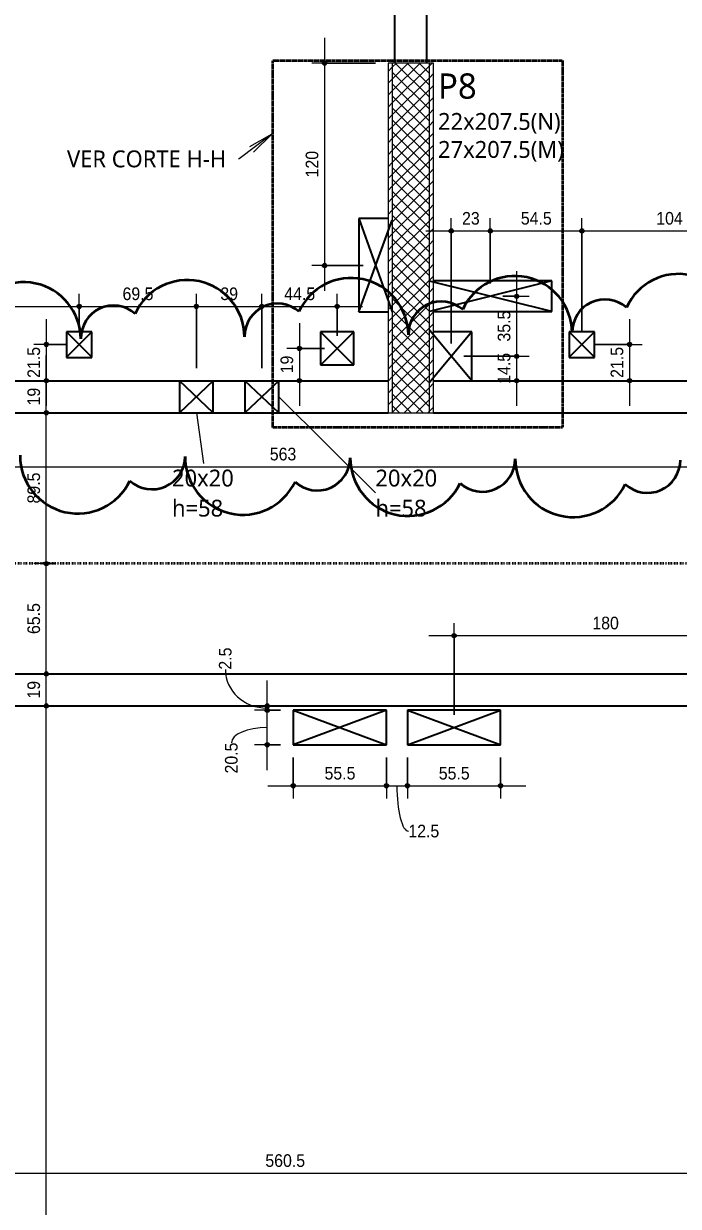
# Model space of a CAD drawing. Extents: x -1981 to 38708, y -3196 to 88064.
# Drawn here: x -1094 to -705, y -498 to 204 of the extents above; entities that cross this region are included whole.
import ezdxf

# ---------------------------------------------------------------- set-up
doc = ezdxf.new("R2010")
doc.units = 0
for name, pattern in [('Dash dot', [1.5875, 0.635, -0.47625, 0, -0.47625]), ('Hidden', [0.714375, 0.47625, -0.238125]), ('Traço', [0.635, 0.3175, -0.3175])]:
    doc.linetypes.add(name, pattern=pattern)
for name, color, linetype, lineweight in [('A-ANNO-DIMS', 7, 'Continuous', 9), ('A-ANNO-DIMS-50', 7, 'Continuous', 9), ('A-DETL', 7, 'Hidden', 18), ('A-DETL-GENF', 7, 'Continuous', 18), ('A-DETL-THIN', 7, 'Continuous', 25), ('A-FLOR', 7, 'Continuous', 25), ('A-GENM', 7, 'Continuous', 25), ('A-GENM-HDLN', 7, 'Traço', 18), ('A-GENM-IDEN', 7, 'Continuous', 9), ('G-ANNO-TEXT', 7, 'Continuous', 9), ('S-BEAM', 7, 'Continuous', 25), ('S-BEAM-HDLN', 7, 'Traço', 25), ('S-COLS-IDEN', 7, 'Continuous', 9), ('S-GRID', 7, 'Continuous', 9)]:
    doc.layers.add(name, color=color, linetype=linetype, lineweight=lineweight)
doc.layers.add('G-ANNO-REVC', color=1, linetype='Continuous', lineweight=35, true_color=0xff0000)
doc.styles.add('Arial_1', font='arial.ttf', dxfattribs={"width": 0.9, "height": 7.5})
doc.styles.add('Gadugi_1', font='gadugi.ttf', dxfattribs={"height": 15})
doc.styles.add('Gadugi_2', font='gadugi.ttf', dxfattribs={"height": 10})
doc.dimstyles.new('PED_1_5mm_ESQ', dxfattribs={"dimscale": 30.48, "dimtxt": 7.651945, "dimasz": 0.328084, "dimexe": 0.246063, "dimexo": 0.246063, "dimgap": 0.049213, "dimtad": 1, "dimdec": 1, "dimrnd": 0.5, "dimdsep": 46, "dimtxsty": 'Arial_1', "dimblk1": 'DOTSMALL', "dimblk2": 'DOTSMALL', "dimsah": 1, "dimcen": 0.09, "dimdle": 0.492126, "dimazin": 0, "dimtfac": 1, "dimtdec": 4, "dimtix": 1, "dimtmove": 0, "dimatfit": 3, "dimfxl": 1, "dimtvp": 1, "dimtolj": 1, "dimtzin": 0, "dimarcsym": 2})
doc.dimstyles.new('PED_1_5mm_ESQ_1', dxfattribs={"dimscale": 30.48, "dimtxt": 7.651945, "dimasz": 0.328084, "dimexe": 0.246063, "dimexo": 0.246063, "dimgap": 0.049213, "dimtad": 1, "dimdec": 1, "dimrnd": 0.5, "dimdsep": 46, "dimtxsty": 'Arial_1', "dimblk1": 'DOTSMALL', "dimblk2": 'DOTSMALL', "dimsah": 1, "dimcen": 0.09, "dimdle": 0.492126, "dimazin": 0, "dimtfac": 1, "dimtdec": 4, "dimtix": 1, "dimtmove": 1, "dimatfit": 3, "dimfxl": 1, "dimtvp": 1, "dimtolj": 1, "dimtzin": 0, "dimarcsym": 2})
doc.dimstyles.new('PED_1_5mm_ESQ_3', dxfattribs={"dimscale": 30.48, "dimtxt": 7.651945, "dimasz": 0.328084, "dimexe": 0.246063, "dimexo": 0.246063, "dimgap": 0.049213, "dimtad": 1, "dimdec": 1, "dimrnd": 0.5, "dimdsep": 46, "dimtxsty": 'Arial_1', "dimblk1": 'DOTSMALL', "dimblk2": 'DOTSMALL', "dimsah": 1, "dimcen": 0.09, "dimdle": 0.492126, "dimazin": 0, "dimtfac": 1, "dimtdec": 4, "dimtix": 1, "dimtmove": 0, "dimatfit": 3, "dimfxl": 1, "dimtvp": 1, "dimtolj": 1, "dimtzin": 0, "dimarcsym": 2})

# ---------------------------------------------------------------- blocks, each defined once
blk = doc.blocks.new('PED_FURO_RETANGULAR_R04_2020 - 20x20x58-3601019-PL D 001 - FORMA DO 1º PAVIMENTO')
at = {"layer": 'A-GENM-HDLN'}
for p, q in [((-10, 9.5), (10, -9.5)), ((-10, -9.5), (10, 9.5)), ((-10, -9.5), (-10, 9.5)), ((10, 9.5), (10, -9.5))]:
    blk.add_line(p, q, dxfattribs=at)
blk = doc.blocks.new('DIMBLOCK54-PL D 001 - FORMA DO 1º PAVIMENTO')
at = {"layer": 'A-ANNO-DIMS-50', "transparency": 16777216}
h = blk.add_hatch(color=256, dxfattribs=at)
edge = h.paths.add_edge_path(flags=0)
edge.add_arc((-1302.61, 36.23), 1.25, 0, 360)
h = blk.add_hatch(color=256, dxfattribs=at)
edge = h.paths.add_edge_path(flags=0)
edge.add_arc((-1061.32, 36.23), 1.25, 0, 360)
for p, q in [((-1302.61, -0.38), (-1302.61, 43.73)), ((-1061.32, 21.13), (-1061.32, 43.73)), ((-1302.61, 36.23), (-1061.32, 36.23)), ((-1302.61, 36.23), (-1302.61, -0.38)), ((-1061.32, 36.23), (-1061.32, 21.13))]:
    blk.add_line(p, q, dxfattribs=at)
for centre in [(-1302.61, 36.23), (-1061.32, 36.23)]:
    blk.add_circle(centre, 1.25, dxfattribs=at)
at = {"layer": 'A-ANNO-DIMS-50', "color": 0, "transparency": 16777216, "insert": (-1193.62, 47.47), "char_height": 7.5, "width": 27.9708, "attachment_point": 1, "line_spacing_factor": 0.941778, "style": 'Arial_1'}
blk.add_mtext('241.5', dxfattribs=at)
blk = doc.blocks.new('_DotSmall')
at = {"color": 0, "linetype": 'ByBlock', "const_width": 0.5}
blk.add_lwpolyline([(-0.0625, 0, 1), (0.0625, 0, 1)], format="xyb", close=True, dxfattribs=at)
blk = doc.blocks.new('DIMBLOCK55-PL D 001 - FORMA DO 1º PAVIMENTO')
at = {"layer": 'A-ANNO-DIMS-50', "transparency": 16777216}
h = blk.add_hatch(color=256, dxfattribs=at)
edge = h.paths.add_edge_path(flags=0)
edge.add_arc((-1061.32, 36.23), 1.25, 0, 360)
h = blk.add_hatch(color=256, dxfattribs=at)
edge = h.paths.add_edge_path(flags=0)
edge.add_arc((-991.76, 36.23), 1.25, 0, 360)
for p, q in [((-1061.32, 21.13), (-1061.32, 43.73)), ((-991.76, -0.38), (-991.76, 43.73)), ((-1061.32, 36.23), (-991.76, 36.23)), ((-1061.32, 36.23), (-1061.32, 21.13)), ((-991.76, 36.23), (-991.76, -0.38))]:
    blk.add_line(p, q, dxfattribs=at)
for centre in [(-1061.32, 36.23), (-991.76, 36.23)]:
    blk.add_circle(centre, 1.25, dxfattribs=at)
at = {"layer": 'A-ANNO-DIMS-50', "color": 0, "transparency": 16777216, "insert": (-1035.61, 47.47), "char_height": 7.5, "width": 21.7551, "attachment_point": 1, "line_spacing_factor": 0.941778, "style": 'Arial_1'}
blk.add_mtext('69.5', dxfattribs=at)
blk = doc.blocks.new('DIMBLOCK56-PL D 001 - FORMA DO 1º PAVIMENTO')
at = {"layer": 'A-ANNO-DIMS-50', "transparency": 16777216}
h = blk.add_hatch(color=256, dxfattribs=at)
edge = h.paths.add_edge_path(flags=0)
edge.add_arc((-991.76, 36.23), 1.25, 0, 360)
h = blk.add_hatch(color=256, dxfattribs=at)
edge = h.paths.add_edge_path(flags=0)
edge.add_arc((-952.86, 36.23), 1.25, 0, 360)
for p, q in [((-991.76, -0.38), (-991.76, 43.73)), ((-952.86, -0.38), (-952.86, 43.73)), ((-991.76, 36.23), (-952.86, 36.23)), ((-991.76, 36.23), (-991.76, -0.38)), ((-952.86, 36.23), (-952.86, -0.38))]:
    blk.add_line(p, q, dxfattribs=at)
for centre in [(-991.76, 36.23), (-952.86, 36.23)]:
    blk.add_circle(centre, 1.25, dxfattribs=at)
at = {"layer": 'A-ANNO-DIMS-50', "color": 0, "transparency": 16777216, "insert": (-977.49, 47.47), "char_height": 7.5, "width": 12.4315, "attachment_point": 1, "line_spacing_factor": 0.941778, "style": 'Arial_1'}
blk.add_mtext('39', dxfattribs=at)
blk = doc.blocks.new('DIMBLOCK57-PL D 001 - FORMA DO 1º PAVIMENTO')
at = {"layer": 'A-ANNO-DIMS-50', "transparency": 16777216}
h = blk.add_hatch(color=256, dxfattribs=at)
edge = h.paths.add_edge_path(flags=0)
edge.add_arc((-952.86, 36.23), 1.25, 0, 360)
h = blk.add_hatch(color=256, dxfattribs=at)
edge = h.paths.add_edge_path(flags=0)
edge.add_arc((-908.12, 36.23), 1.25, 0, 360)
for p, q in [((-952.86, -0.38), (-952.86, 43.73)), ((-908.12, 18.78), (-908.12, 43.73)), ((-952.86, 36.23), (-893.12, 36.23)), ((-952.86, 36.23), (-952.86, -0.38)), ((-908.12, 36.23), (-908.12, 18.78))]:
    blk.add_line(p, q, dxfattribs=at)
for centre in [(-952.86, 36.23), (-908.12, 36.23)]:
    blk.add_circle(centre, 1.25, dxfattribs=at)
at = {"layer": 'A-ANNO-DIMS-50', "color": 0, "transparency": 16777216, "insert": (-939.55, 47.47), "char_height": 7.5, "width": 21.7551, "attachment_point": 1, "line_spacing_factor": 0.941778, "style": 'Arial_1'}
blk.add_mtext('44.5', dxfattribs=at)
blk = doc.blocks.new('DIMBLOCK58-PL D 001 - FORMA DO 1º PAVIMENTO')
at = {"layer": 'A-ANNO-DIMS-50', "transparency": 16777216}
h = blk.add_hatch(color=256, dxfattribs=at)
edge = h.paths.add_edge_path(flags=0)
edge.add_arc((-1080.87, 13.63), 1.25, 0, 360)
h = blk.add_hatch(color=256, dxfattribs=at)
edge = h.paths.add_edge_path(flags=0)
edge.add_arc((-1080.87, -7.88), 1.25, 0, 360)
for p, q in [((-1080.87, 28.63), (-1080.87, -22.88)), ((-1068.82, 13.63), (-1088.37, 13.63)), ((-1080.87, 13.63), (-1068.82, 13.63)), ((-1086.6, -7.88), (-1073.37, -7.88)), ((-1080.87, -7.88), (-1086.6, -7.88))]:
    blk.add_line(p, q, dxfattribs=at)
for centre in [(-1080.87, 13.63), (-1080.87, -7.88)]:
    blk.add_circle(centre, 1.25, dxfattribs=at)
at = {"layer": 'A-ANNO-DIMS-50', "color": 0, "transparency": 16777216, "insert": (-1092.11, -6.19), "char_height": 7.5, "width": 21.7551, "attachment_point": 1, "rotation": 90, "line_spacing_factor": 0.941778, "style": 'Arial_1'}
blk.add_mtext('21.5', dxfattribs=at)
blk = doc.blocks.new('DIMBLOCK59-PL D 001 - FORMA DO 1º PAVIMENTO')
at = {"layer": 'A-ANNO-DIMS-50', "transparency": 16777216}
h = blk.add_hatch(color=256, dxfattribs=at)
edge = h.paths.add_edge_path(flags=0)
edge.add_arc((-930.53, 11.28), 1.25, 0, 360)
h = blk.add_hatch(color=256, dxfattribs=at)
edge = h.paths.add_edge_path(flags=0)
edge.add_arc((-930.53, -7.88), 1.25, 0, 360)
for p, q in [((-930.53, 26.28), (-930.53, -22.88)), ((-915.62, 11.28), (-938.03, 11.28)), ((-930.53, 11.28), (-915.62, 11.28)), ((-936.27, -7.88), (-923.03, -7.88)), ((-930.53, -7.88), (-936.27, -7.88))]:
    blk.add_line(p, q, dxfattribs=at)
for centre in [(-930.53, 11.28), (-930.53, -7.88)]:
    blk.add_circle(centre, 1.25, dxfattribs=at)
at = {"layer": 'A-ANNO-DIMS-50', "color": 0, "transparency": 16777216, "insert": (-941.77, -3.48), "char_height": 7.5, "width": 12.4315, "attachment_point": 1, "rotation": 90, "line_spacing_factor": 0.941778, "style": 'Arial_1'}
blk.add_mtext('19', dxfattribs=at)
blk = doc.blocks.new('DIMBLOCK60-PL D 001 - FORMA DO 1º PAVIMENTO')
at = {"layer": 'A-ANNO-DIMS-50', "transparency": 16777216}
h = blk.add_hatch(color=256, dxfattribs=at)
edge = h.paths.add_edge_path(flags=0)
edge.add_arc((-915.6, 180.63), 1.25, 0, 360)
h = blk.add_hatch(color=256, dxfattribs=at)
edge = h.paths.add_edge_path(flags=0)
edge.add_arc((-915.6, 60.48), 1.25, 0, 360)
for p, q in [((-915.6, 195.63), (-915.6, 45.48)), ((-885.36, 180.63), (-923.1, 180.63)), ((-915.6, 180.63), (-885.36, 180.63)), ((-892.67, 60.48), (-923.1, 60.48)), ((-915.6, 60.48), (-892.67, 60.48))]:
    blk.add_line(p, q, dxfattribs=at)
for centre in [(-915.6, 180.63), (-915.6, 60.48)]:
    blk.add_circle(centre, 1.25, dxfattribs=at)
at = {"layer": 'A-ANNO-DIMS-50', "color": 0, "transparency": 16777216, "insert": (-926.83, 112.79), "char_height": 7.5, "width": 18.6472, "attachment_point": 1, "rotation": 90, "line_spacing_factor": 0.941778, "style": 'Arial_1'}
blk.add_mtext('120', dxfattribs=at)
blk = doc.blocks.new('DIMBLOCK79-PL D 001 - FORMA DO 1º PAVIMENTO')
at = {"layer": 'A-ANNO-DIMS-50', "transparency": 16777216}
h = blk.add_hatch(color=256, dxfattribs=at)
edge = h.paths.add_edge_path(flags=0)
edge.add_arc((-840.37, 81.03), 1.25, 0, 360)
h = blk.add_hatch(color=256, dxfattribs=at)
edge = h.paths.add_edge_path(flags=0)
edge.add_arc((-817.16, 81.03), 1.25, 0, 360)
for p, q in [((-840.37, 14.12), (-840.37, 88.53)), ((-817.16, 49.74), (-817.16, 88.53)), ((-855.37, 81.03), (-817.16, 81.03)), ((-840.37, 81.03), (-840.37, 14.12)), ((-817.16, 81.03), (-817.16, 49.74))]:
    blk.add_line(p, q, dxfattribs=at)
for centre in [(-840.37, 81.03), (-817.16, 81.03)]:
    blk.add_circle(centre, 1.25, dxfattribs=at)
at = {"layer": 'A-ANNO-DIMS-50', "color": 0, "transparency": 16777216, "insert": (-833.94, 92.27), "char_height": 7.5, "width": 12.4315, "attachment_point": 1, "line_spacing_factor": 0.941778, "style": 'Arial_1'}
blk.add_mtext('23', dxfattribs=at)
blk = doc.blocks.new('DIMBLOCK80-PL D 001 - FORMA DO 1º PAVIMENTO')
at = {"layer": 'A-ANNO-DIMS-50', "transparency": 16777216}
h = blk.add_hatch(color=256, dxfattribs=at)
edge = h.paths.add_edge_path(flags=0)
edge.add_arc((-817.16, 81.03), 1.25, 0, 360)
h = blk.add_hatch(color=256, dxfattribs=at)
edge = h.paths.add_edge_path(flags=0)
edge.add_arc((-762.76, 81.03), 1.25, 0, 360)
for p, q in [((-817.16, 49.74), (-817.16, 88.53)), ((-762.76, 21.13), (-762.76, 88.53)), ((-817.16, 81.03), (-762.76, 81.03)), ((-817.16, 81.03), (-817.16, 49.74)), ((-762.76, 81.03), (-762.76, 21.13))]:
    blk.add_line(p, q, dxfattribs=at)
for centre in [(-817.16, 81.03), (-762.76, 81.03)]:
    blk.add_circle(centre, 1.25, dxfattribs=at)
at = {"layer": 'A-ANNO-DIMS-50', "color": 0, "transparency": 16777216, "insert": (-799.02, 92.27), "char_height": 7.5, "width": 21.7551, "attachment_point": 1, "line_spacing_factor": 0.941778, "style": 'Arial_1'}
blk.add_mtext('54.5', dxfattribs=at)
blk = doc.blocks.new('DIMBLOCK81-PL D 001 - FORMA DO 1º PAVIMENTO')
at = {"layer": 'A-ANNO-DIMS-50', "transparency": 16777216}
h = blk.add_hatch(color=256, dxfattribs=at)
edge = h.paths.add_edge_path(flags=0)
edge.add_arc((-762.76, 81.03), 1.25, 0, 360)
h = blk.add_hatch(color=256, dxfattribs=at)
edge = h.paths.add_edge_path(flags=0)
edge.add_arc((-658.86, 81.03), 1.25, 0, 360)
for p, q in [((-762.76, 21.13), (-762.76, 88.53)), ((-658.86, 75.3), (-658.86, 88.53)), ((-762.76, 81.03), (-658.86, 81.03)), ((-762.76, 81.03), (-762.76, 21.13)), ((-658.86, 81.03), (-658.86, 75.3))]:
    blk.add_line(p, q, dxfattribs=at)
for centre in [(-762.76, 81.03), (-658.86, 81.03)]:
    blk.add_circle(centre, 1.25, dxfattribs=at)
at = {"layer": 'A-ANNO-DIMS-50', "color": 0, "transparency": 16777216, "insert": (-718.58, 92.27), "char_height": 7.5, "width": 18.6472, "attachment_point": 1, "line_spacing_factor": 0.941778, "style": 'Arial_1'}
blk.add_mtext('104', dxfattribs=at)
blk = doc.blocks.new('DIMBLOCK84-PL D 001 - FORMA DO 1º PAVIMENTO')
at = {"layer": 'A-ANNO-DIMS-50', "transparency": 16777216}
h = blk.add_hatch(color=256, dxfattribs=at)
edge = h.paths.add_edge_path(flags=0)
edge.add_arc((-801.52, 42.24), 1.25, 0, 360)
h = blk.add_hatch(color=256, dxfattribs=at)
edge = h.paths.add_edge_path(flags=0)
edge.add_arc((-801.52, 6.62), 1.25, 0, 360)
for p, q in [((-801.52, 57.24), (-801.52, 6.62)), ((-809.66, 42.24), (-794.02, 42.24)), ((-801.52, 42.24), (-809.66, 42.24)), ((-832.87, 6.62), (-794.02, 6.62)), ((-801.52, 6.62), (-832.87, 6.62))]:
    blk.add_line(p, q, dxfattribs=at)
for centre in [(-801.52, 42.24), (-801.52, 6.62)]:
    blk.add_circle(centre, 1.25, dxfattribs=at)
at = {"layer": 'A-ANNO-DIMS-50', "color": 0, "transparency": 16777216, "insert": (-812.75, 15.37), "char_height": 7.5, "width": 21.7551, "attachment_point": 1, "rotation": 90, "line_spacing_factor": 0.941778, "style": 'Arial_1'}
blk.add_mtext('35.5', dxfattribs=at)
blk = doc.blocks.new('DIMBLOCK85-PL D 001 - FORMA DO 1º PAVIMENTO')
at = {"layer": 'A-ANNO-DIMS-50', "transparency": 16777216}
h = blk.add_hatch(color=256, dxfattribs=at)
edge = h.paths.add_edge_path(flags=0)
edge.add_arc((-801.52, 6.62), 1.25, 0, 360)
h = blk.add_hatch(color=256, dxfattribs=at)
edge = h.paths.add_edge_path(flags=0)
edge.add_arc((-801.52, -7.88), 1.25, 0, 360)
for p, q in [((-832.87, 6.62), (-794.02, 6.62)), ((-801.52, 6.62), (-832.87, 6.62)), ((-801.52, 6.62), (-801.52, -22.88)), ((-807.25, -7.88), (-794.02, -7.88)), ((-801.52, -7.88), (-807.25, -7.88))]:
    blk.add_line(p, q, dxfattribs=at)
for centre in [(-801.52, 6.62), (-801.52, -7.88)]:
    blk.add_circle(centre, 1.25, dxfattribs=at)
at = {"layer": 'A-ANNO-DIMS-50', "color": 0, "transparency": 16777216, "insert": (-812.75, -9.7), "char_height": 7.5, "width": 21.7551, "attachment_point": 1, "rotation": 90, "line_spacing_factor": 0.941778, "style": 'Arial_1'}
blk.add_mtext('14.5', dxfattribs=at)
blk = doc.blocks.new('DIMBLOCK86-PL D 001 - FORMA DO 1º PAVIMENTO')
at = {"layer": 'A-ANNO-DIMS-50', "transparency": 16777216}
h = blk.add_hatch(color=256, dxfattribs=at)
edge = h.paths.add_edge_path(flags=0)
edge.add_arc((-734.47, 13.63), 1.25, 0, 360)
h = blk.add_hatch(color=256, dxfattribs=at)
edge = h.paths.add_edge_path(flags=0)
edge.add_arc((-734.47, -7.88), 1.25, 0, 360)
for p, q in [((-734.47, 28.63), (-734.47, -22.88)), ((-755.26, 13.63), (-726.97, 13.63)), ((-734.47, 13.63), (-755.26, 13.63)), ((-740.2, -7.88), (-726.97, -7.88)), ((-734.47, -7.88), (-740.2, -7.88))]:
    blk.add_line(p, q, dxfattribs=at)
for centre in [(-734.47, 13.63), (-734.47, -7.88)]:
    blk.add_circle(centre, 1.25, dxfattribs=at)
at = {"layer": 'A-ANNO-DIMS-50', "color": 0, "transparency": 16777216, "insert": (-745.7, -6.19), "char_height": 7.5, "width": 21.7551, "attachment_point": 1, "rotation": 90, "line_spacing_factor": 0.941778, "style": 'Arial_1'}
blk.add_mtext('21.5', dxfattribs=at)
blk = doc.blocks.new('DIMBLOCK181-PL D 001 - FORMA DO 1º PAVIMENTO')
at = {"layer": 'A-ANNO-DIMS-50', "transparency": 16777216}
h = blk.add_hatch(color=256, dxfattribs=at)
edge = h.paths.add_edge_path(flags=0)
edge.add_arc((-934.24, -248.3), 1.25, 0, 360)
h = blk.add_hatch(color=256, dxfattribs=at)
edge = h.paths.add_edge_path(flags=0)
edge.add_arc((-878.86, -248.3), 1.25, 0, 360)
for p, q in [((-934.24, -231.43), (-934.24, -255.8)), ((-934.24, -248.3), (-934.24, -231.43)), ((-878.86, -231.43), (-878.86, -255.8)), ((-878.86, -248.3), (-878.86, -231.43)), ((-949.24, -248.3), (-878.86, -248.3))]:
    blk.add_line(p, q, dxfattribs=at)
for centre in [(-934.24, -248.3), (-878.86, -248.3)]:
    blk.add_circle(centre, 1.25, dxfattribs=at)
at = {"layer": 'A-ANNO-DIMS-50', "color": 0, "transparency": 16777216, "insert": (-915.62, -237.06), "char_height": 7.5, "width": 21.7551, "attachment_point": 1, "line_spacing_factor": 0.941778, "style": 'Arial_1'}
blk.add_mtext('55.5', dxfattribs=at)
blk = doc.blocks.new('DIMBLOCK182-PL D 001 - FORMA DO 1º PAVIMENTO')
at = {"layer": 'A-ANNO-DIMS-50', "transparency": 16777216}
h = blk.add_hatch(color=256, dxfattribs=at)
edge = h.paths.add_edge_path(flags=0)
edge.add_arc((-878.86, -248.3), 1.25, 0, 360)
h = blk.add_hatch(color=256, dxfattribs=at)
edge = h.paths.add_edge_path(flags=0)
edge.add_arc((-866.36, -248.3), 1.25, 0, 360)
for p, q in [((-878.86, -231.43), (-878.86, -255.8)), ((-878.86, -248.3), (-878.86, -231.43)), ((-866.36, -231.43), (-866.36, -255.8)), ((-866.36, -248.3), (-866.36, -231.43)), ((-878.86, -248.3), (-866.36, -248.3))]:
    blk.add_line(p, q, dxfattribs=at)
for centre in [(-878.86, -248.3), (-866.36, -248.3)]:
    blk.add_circle(centre, 1.25, dxfattribs=at)
blk.add_ellipse((-865.83, -248.3), major_axis=(0, 26.96), ratio=0.251555, start_param=1.570796, end_param=3.141593, dxfattribs=at)
at = {"layer": 'A-ANNO-DIMS-50', "color": 0, "transparency": 16777216, "insert": (-865.83, -271.41), "char_height": 7.5, "width": 21.7551, "attachment_point": 1, "line_spacing_factor": 0.941778, "style": 'Arial_1'}
blk.add_mtext('12.5', dxfattribs=at)
blk = doc.blocks.new('DIMBLOCK183-PL D 001 - FORMA DO 1º PAVIMENTO')
at = {"layer": 'A-ANNO-DIMS-50', "transparency": 16777216}
h = blk.add_hatch(color=256, dxfattribs=at)
edge = h.paths.add_edge_path(flags=0)
edge.add_arc((-866.36, -248.3), 1.25, 0, 360)
h = blk.add_hatch(color=256, dxfattribs=at)
edge = h.paths.add_edge_path(flags=0)
edge.add_arc((-811.05, -248.3), 1.25, 0, 360)
for p, q in [((-866.36, -231.43), (-866.36, -255.8)), ((-866.36, -248.3), (-866.36, -231.43)), ((-811.05, -231.43), (-811.05, -255.8)), ((-811.05, -248.3), (-811.05, -231.43)), ((-866.36, -248.3), (-796.05, -248.3))]:
    blk.add_line(p, q, dxfattribs=at)
for centre in [(-866.36, -248.3), (-811.05, -248.3)]:
    blk.add_circle(centre, 1.25, dxfattribs=at)
at = {"layer": 'A-ANNO-DIMS-50', "color": 0, "transparency": 16777216, "insert": (-847.77, -237.06), "char_height": 7.5, "width": 21.7551, "attachment_point": 1, "line_spacing_factor": 0.941778, "style": 'Arial_1'}
blk.add_mtext('55.5', dxfattribs=at)
blk = doc.blocks.new('DIMBLOCK184-PL D 001 - FORMA DO 1º PAVIMENTO')
at = {"layer": 'A-ANNO-DIMS-50', "transparency": 16777216}
h = blk.add_hatch(color=256, dxfattribs=at)
edge = h.paths.add_edge_path(flags=0)
edge.add_arc((-949.63, -203.45), 1.25, 0, 360)
h = blk.add_hatch(color=256, dxfattribs=at)
edge = h.paths.add_edge_path(flags=0)
edge.add_arc((-949.63, -223.93), 1.25, 0, 360)
for p, q in [((-941.74, -203.45), (-957.13, -203.45)), ((-949.63, -238.93), (-949.63, -203.45)), ((-949.63, -203.45), (-941.74, -203.45)), ((-941.74, -223.93), (-957.13, -223.93)), ((-949.63, -223.93), (-941.74, -223.93))]:
    blk.add_line(p, q, dxfattribs=at)
for centre in [(-949.63, -203.45), (-949.63, -223.93)]:
    blk.add_circle(centre, 1.25, dxfattribs=at)
blk.add_ellipse((-949.63, -222.88), major_axis=(-21.28, 0), ratio=0.431593, start_param=4.712389, end_param=6.283185, dxfattribs=at)
at = {"layer": 'A-ANNO-DIMS-50', "color": 0, "transparency": 16777216, "insert": (-974.76, -241), "char_height": 7.5, "width": 21.7551, "attachment_point": 1, "rotation": 90, "line_spacing_factor": 0.941778, "style": 'Arial_1'}
blk.add_mtext('20.5', dxfattribs=at)
blk = doc.blocks.new('DIMBLOCK185-PL D 001 - FORMA DO 1º PAVIMENTO')
at = {"layer": 'A-ANNO-DIMS-50', "transparency": 16777216}
h = blk.add_hatch(color=256, dxfattribs=at)
edge = h.paths.add_edge_path(flags=0)
edge.add_arc((-949.63, -200.88), 1.25, 0, 360)
h = blk.add_hatch(color=256, dxfattribs=at)
edge = h.paths.add_edge_path(flags=0)
edge.add_arc((-949.63, -203.45), 1.25, 0, 360)
for p, q in [((-949.63, -203.45), (-949.63, -185.88)), ((-943.9, -200.88), (-957.13, -200.88)), ((-941.74, -203.45), (-957.13, -203.45)), ((-949.63, -200.88), (-943.9, -200.88)), ((-949.63, -203.45), (-941.74, -203.45))]:
    blk.add_line(p, q, dxfattribs=at)
for centre in [(-949.63, -200.88), (-949.63, -203.45)]:
    blk.add_circle(centre, 1.25, dxfattribs=at)
blk.add_ellipse((-949.63, -179.36), major_axis=(24.91, 0), ratio=0.915592, start_param=3.141593, end_param=4.712389, dxfattribs=at)
at = {"layer": 'A-ANNO-DIMS-50', "color": 0, "transparency": 16777216, "insert": (-978.38, -179.36), "char_height": 7.5, "width": 15.5393, "attachment_point": 1, "rotation": 90, "line_spacing_factor": 0.941778, "style": 'Arial_1'}
blk.add_mtext('2.5', dxfattribs=at)
blk = doc.blocks.new('DIMBLOCK186-PL D 001 - FORMA DO 1º PAVIMENTO')
at = {"layer": 'A-ANNO-DIMS-50', "transparency": 16777216}
h = blk.add_hatch(color=256, dxfattribs=at)
edge = h.paths.add_edge_path(flags=0)
edge.add_arc((-838.68, -159.18), 1.25, 0, 360)
h = blk.add_hatch(color=256, dxfattribs=at)
edge = h.paths.add_edge_path(flags=0)
edge.add_arc((-658.86, -159.18), 1.25, 0, 360)
for p, q in [((-838.68, -206.19), (-838.68, -151.68)), ((-658.86, -164.91), (-658.86, -151.68)), ((-853.68, -159.18), (-658.86, -159.18)), ((-838.68, -159.18), (-838.68, -206.19)), ((-658.86, -159.18), (-658.86, -164.91))]:
    blk.add_line(p, q, dxfattribs=at)
for centre in [(-838.68, -159.18), (-658.86, -159.18)]:
    blk.add_circle(centre, 1.25, dxfattribs=at)
at = {"layer": 'A-ANNO-DIMS-50', "color": 0, "transparency": 16777216, "insert": (-756.54, -147.94), "char_height": 7.5, "width": 18.6472, "attachment_point": 1, "line_spacing_factor": 0.941778, "style": 'Arial_1'}
blk.add_mtext('180', dxfattribs=at)
blk = doc.blocks.new('DIMBLOCK191-PL D 001 - FORMA DO 1º PAVIMENTO')
at = {"layer": 'A-ANNO-DIMS-50', "transparency": 16777216}
h = blk.add_hatch(color=256, dxfattribs=at)
edge = h.paths.add_edge_path(flags=0)
edge.add_arc((-1080.87, -200.88), 1.25, 0, 360)
h = blk.add_hatch(color=256, dxfattribs=at)
edge = h.paths.add_edge_path(flags=0)
edge.add_arc((-1080.87, -896.95), 1.25, 0, 360)
for p, q in [((-1075.14, -200.88), (-1088.37, -200.88)), ((-1080.87, -896.95), (-1080.87, -200.88)), ((-1080.87, -200.88), (-1075.14, -200.88)), ((-1075.14, -896.95), (-1088.37, -896.95)), ((-1080.87, -896.95), (-1075.14, -896.95))]:
    blk.add_line(p, q, dxfattribs=at)
for centre in [(-1080.87, -200.88), (-1080.87, -896.95)]:
    blk.add_circle(centre, 1.25, dxfattribs=at)
at = {"layer": 'A-ANNO-DIMS-50', "color": 0, "transparency": 16777216, "insert": (-1092.11, -556.68), "char_height": 7.5, "width": 18.6472, "attachment_point": 1, "rotation": 90, "line_spacing_factor": 0.941778, "style": 'Arial_1'}
blk.add_mtext('696', dxfattribs=at)
blk = doc.blocks.new('DIMBLOCK192-PL D 001 - FORMA DO 1º PAVIMENTO')
at = {"layer": 'A-ANNO-DIMS-50', "transparency": 16777216}
h = blk.add_hatch(color=256, dxfattribs=at)
edge = h.paths.add_edge_path(flags=0)
edge.add_arc((-1080.87, -181.88), 1.25, 0, 360)
h = blk.add_hatch(color=256, dxfattribs=at)
edge = h.paths.add_edge_path(flags=0)
edge.add_arc((-1080.87, -200.88), 1.25, 0, 360)
for p, q in [((-1075.14, -181.88), (-1088.37, -181.88)), ((-1080.87, -200.88), (-1080.87, -181.88)), ((-1080.87, -181.88), (-1075.14, -181.88)), ((-1075.14, -200.88), (-1088.37, -200.88)), ((-1080.87, -200.88), (-1075.14, -200.88))]:
    blk.add_line(p, q, dxfattribs=at)
for centre in [(-1080.87, -181.88), (-1080.87, -200.88)]:
    blk.add_circle(centre, 1.25, dxfattribs=at)
at = {"layer": 'A-ANNO-DIMS-50', "color": 0, "transparency": 16777216, "insert": (-1092.11, -196.56), "char_height": 7.5, "width": 12.4315, "attachment_point": 1, "rotation": 90, "line_spacing_factor": 0.941778, "style": 'Arial_1'}
blk.add_mtext('19', dxfattribs=at)
blk = doc.blocks.new('DIMBLOCK193-PL D 001 - FORMA DO 1º PAVIMENTO')
at = {"layer": 'A-ANNO-DIMS-50', "transparency": 16777216}
h = blk.add_hatch(color=256, dxfattribs=at)
edge = h.paths.add_edge_path(flags=0)
edge.add_arc((-1080.87, -116.45), 1.25, 0, 360)
h = blk.add_hatch(color=256, dxfattribs=at)
edge = h.paths.add_edge_path(flags=0)
edge.add_arc((-1080.87, -181.88), 1.25, 0, 360)
for p, q in [((-1075.14, -116.45), (-1088.37, -116.45)), ((-1080.87, -181.88), (-1080.87, -116.45)), ((-1080.87, -116.45), (-1075.14, -116.45)), ((-1075.14, -181.88), (-1088.37, -181.88)), ((-1080.87, -181.88), (-1075.14, -181.88))]:
    blk.add_line(p, q, dxfattribs=at)
for centre in [(-1080.87, -116.45), (-1080.87, -181.88)]:
    blk.add_circle(centre, 1.25, dxfattribs=at)
at = {"layer": 'A-ANNO-DIMS-50', "color": 0, "transparency": 16777216, "insert": (-1092.11, -158.23), "char_height": 7.5, "width": 21.7551, "attachment_point": 1, "rotation": 90, "line_spacing_factor": 0.941778, "style": 'Arial_1'}
blk.add_mtext('65.5', dxfattribs=at)
blk = doc.blocks.new('DIMBLOCK194-PL D 001 - FORMA DO 1º PAVIMENTO')
at = {"layer": 'A-ANNO-DIMS-50', "transparency": 16777216}
h = blk.add_hatch(color=256, dxfattribs=at)
edge = h.paths.add_edge_path(flags=0)
edge.add_arc((-1080.87, -26.88), 1.25, 0, 360)
h = blk.add_hatch(color=256, dxfattribs=at)
edge = h.paths.add_edge_path(flags=0)
edge.add_arc((-1080.87, -116.45), 1.25, 0, 360)
for p, q in [((-1075.14, -26.88), (-1088.37, -26.88)), ((-1080.87, -116.45), (-1080.87, -26.88)), ((-1080.87, -26.88), (-1075.14, -26.88)), ((-1075.14, -116.45), (-1088.37, -116.45)), ((-1080.87, -116.45), (-1075.14, -116.45))]:
    blk.add_line(p, q, dxfattribs=at)
for centre in [(-1080.87, -26.88), (-1080.87, -116.45)]:
    blk.add_circle(centre, 1.25, dxfattribs=at)
at = {"layer": 'A-ANNO-DIMS-50', "color": 0, "transparency": 16777216, "insert": (-1092.11, -80.73), "char_height": 7.5, "width": 21.7551, "attachment_point": 1, "rotation": 90, "line_spacing_factor": 0.941778, "style": 'Arial_1'}
blk.add_mtext('89.5', dxfattribs=at)
blk = doc.blocks.new('DIMBLOCK195-PL D 001 - FORMA DO 1º PAVIMENTO')
at = {"layer": 'A-ANNO-DIMS-50', "transparency": 16777216}
h = blk.add_hatch(color=256, dxfattribs=at)
edge = h.paths.add_edge_path(flags=0)
edge.add_arc((-1080.87, -7.88), 1.25, 0, 360)
h = blk.add_hatch(color=256, dxfattribs=at)
edge = h.paths.add_edge_path(flags=0)
edge.add_arc((-1080.87, -26.88), 1.25, 0, 360)
for p, q in [((-1080.87, -26.88), (-1080.87, 7.12)), ((-1075.14, -7.88), (-1088.37, -7.88)), ((-1080.87, -7.88), (-1075.14, -7.88)), ((-1075.14, -26.88), (-1088.37, -26.88)), ((-1080.87, -26.88), (-1075.14, -26.88))]:
    blk.add_line(p, q, dxfattribs=at)
for centre in [(-1080.87, -7.88), (-1080.87, -26.88)]:
    blk.add_circle(centre, 1.25, dxfattribs=at)
at = {"layer": 'A-ANNO-DIMS-50', "color": 0, "transparency": 16777216, "insert": (-1092.11, -22.56), "char_height": 7.5, "width": 12.4315, "attachment_point": 1, "rotation": 90, "line_spacing_factor": 0.941778, "style": 'Arial_1'}
blk.add_mtext('19', dxfattribs=at)
blk = doc.blocks.new('DIMBLOCK202-PL D 001 - FORMA DO 1º PAVIMENTO')
at = {"layer": 'A-ANNO-DIMS-50', "transparency": 16777216}
h = blk.add_hatch(color=256, dxfattribs=at)
edge = h.paths.add_edge_path(flags=0)
edge.add_arc((-1219.36, -478.23), 1.25, 0, 360)
h = blk.add_hatch(color=256, dxfattribs=at)
edge = h.paths.add_edge_path(flags=0)
edge.add_arc((-658.86, -478.23), 1.25, 0, 360)
for p, q in [((-1219.36, -429.38), (-1219.36, -485.73)), ((-1219.36, -478.23), (-1219.36, -429.38)), ((-658.86, -483.96), (-658.86, -470.73)), ((-1219.36, -478.23), (-658.86, -478.23)), ((-658.86, -478.23), (-658.86, -483.96))]:
    blk.add_line(p, q, dxfattribs=at)
for centre in [(-1219.36, -478.23), (-658.86, -478.23)]:
    blk.add_circle(centre, 1.25, dxfattribs=at)
at = {"layer": 'A-ANNO-DIMS-50', "color": 0, "transparency": 16777216, "insert": (-950.77, -466.99), "char_height": 7.5, "width": 27.9708, "attachment_point": 1, "line_spacing_factor": 0.941778, "style": 'Arial_1'}
blk.add_mtext('560.5', dxfattribs=at)
blk = doc.blocks.new('DIMBLOCK287-PL D 001 - FORMA DO 1º PAVIMENTO')
at = {"layer": 'A-ANNO-DIMS-50', "transparency": 16777216}
h = blk.add_hatch(color=256, dxfattribs=at)
edge = h.paths.add_edge_path(flags=0)
edge.add_arc((-1221.86, -58.91), 1.25, 0, 360)
h = blk.add_hatch(color=256, dxfattribs=at)
edge = h.paths.add_edge_path(flags=0)
edge.add_arc((-658.86, -58.91), 1.25, 0, 360)
for p, q in [((-1221.86, -64.64), (-1221.86, -51.41)), ((-658.86, -64.64), (-658.86, -51.41)), ((-1221.86, -58.91), (-658.86, -58.91)), ((-1221.86, -58.91), (-1221.86, -64.64)), ((-658.86, -58.91), (-658.86, -64.64))]:
    blk.add_line(p, q, dxfattribs=at)
for centre in [(-1221.86, -58.91), (-658.86, -58.91)]:
    blk.add_circle(centre, 1.25, dxfattribs=at)
at = {"layer": 'A-ANNO-DIMS-50', "color": 0, "transparency": 16777216, "insert": (-948.13, -47.67), "char_height": 7.5, "width": 18.6472, "attachment_point": 1, "line_spacing_factor": 0.941778, "style": 'Arial_1'}
blk.add_mtext('563', dxfattribs=at)
blk = doc.blocks.new('Family - ___-3852453-PL D 001 - FORMA DO 1º PAVIMENTO')
at = {"layer": 'G-ANNO-REVC'}
for centre, radius, start, end in [((-1094.42, 16.57), 34.05, 0.71936, 155.5106), ((-997.14, 17.79), 34.05, 0.71936, 155.5106), ((-899.86, 19.01), 34.05, 0.71936, 155.5106), ((-802.57, 20.23), 34.05, 0.71936, 155.5106), ((-705.29, 21.45), 34.05, 0.71936, 155.5106), ((-1040.91, 17.24), 19.46, 48.90905, 180.71936), ((-943.63, 18.46), 19.46, 48.90905, 180.71936), ((-846.35, 19.68), 19.46, 48.90905, 180.71936), ((-749.07, 20.9), 19.46, 48.90905, 180.71936), ((-1062.14, -52.4), 34.32, 179.58806, 334.3793), ((-1018.02, -52.72), 19.61, 227.77775, 359.58806), ((-964.09, -53.11), 34.32, 179.58806, 334.3793), ((-919.96, -53.43), 19.61, 227.77775, 359.58806), ((-866.03, -53.81), 34.32, 179.58806, 334.3793), ((-821.91, -54.13), 19.61, 227.77775, 359.58806), ((-767.98, -54.52), 34.32, 179.58806, 334.3793), ((-723.85, -54.84), 19.61, 227.77775, 359.58806)]:
    blk.add_arc(centre, radius, start, end, dxfattribs=at)

msp = doc.modelspace()

# ---------------------------------------------------------------- hatches: boundary and pattern name
at = {"layer": 'A-DETL-GENF', "true_color": 0x808080}
h = msp.add_hatch(dxfattribs=at)
h.set_pattern_fill('FP_1', color=8, style=0, pattern_type=2)
h.set_pattern_definition([(45, (0, 0), (-3.535534, 3.535534), [])])
h.paths.add_polyline_path([(-850.86, -26.88), (-850.86, 180.65), (-877.86, 180.63), (-877.86, -26.88), (-852.36, -26.88)], flags=0)
h.paths.add_polyline_path([(-875.36, -26.87), (-875.36, 180.63), (-853.36, 180.63), (-853.36, -26.87)], flags=0)
at = {"layer": 'A-DETL-GENF', "true_color": 0x0000ff}
h = msp.add_hatch(dxfattribs=at)
h.set_pattern_fill('FP_2', color=5, style=0, pattern_type=2)
h.set_pattern_definition([(45, (0, 0), (-3.535534, 3.535534), []), (135, (0, 0), (-3.535534, -3.535534), [])])
h.paths.add_polyline_path([(-853.36, -26.87), (-853.36, 180.63), (-875.36, 180.63), (-875.36, -26.87)], flags=0)

# ---------------------------------------------------------------- linework, layer by layer
at = {"layer": 'A-DETL', "color": 1, "lineweight": 35, "true_color": 0xff0000}
for p, q in [((-946.35, 182.26), (-774.35, 182.26)), ((-946.35, -35.74), (-946.35, 182.26)), ((-774.35, 182.26), (-774.35, -35.74)), ((-774.35, -35.74), (-946.35, -35.74))]:
    msp.add_line(p, q, dxfattribs=at)
at = {"layer": 'A-DETL', "linetype": 'Continuous'}
for p, q in [((-850.86, 180.65), (-877.86, 180.65)), ((-877.86, 180.65), (-877.86, -26.88)), ((-853.36, 180.63), (-875.36, 180.63)), ((-875.36, 180.63), (-875.36, -26.87)), ((-853.36, -26.87), (-853.36, 180.63)), ((-850.86, -26.88), (-850.86, 180.65)), ((-877.86, -26.88), (-850.86, -26.88)), ((-875.36, -26.87), (-853.36, -26.87))]:
    msp.add_line(p, q, dxfattribs=at)
at = {"layer": 'A-DETL-THIN'}
for p, q in [((-895.15, 88.41), (-875.36, 33.03)), ((-895.15, 33.05), (-875.36, 87.42)), ((-780.56, 51.37), (-853.36, 33.22)), ((-780.56, 33.12), (-853.36, 51.27)), ((-1068.81, 21.12), (-1053.83, 6.15)), ((-1053.83, 21.12), (-1068.81, 6.15)), ((-917.96, 21.12), (-898.33, 1.49)), ((-898.27, 21.12), (-917.9, 1.49)), ((-828.2, -7.88), (-853.36, 22.11)), ((-828.2, 21.12), (-853.36, -8.87)), ((-770.25, 21.12), (-755.28, 6.15)), ((-755.28, 21.12), (-770.25, 6.15)), ((-981.76, -26.88), (-1001.76, -7.88)), ((-981.76, -7.88), (-1001.76, -26.88)), ((-942.86, -26.88), (-962.86, -7.88)), ((-942.86, -7.88), (-962.86, -26.88)), ((-934.24, -203.45), (-878.86, -223.93)), ((-878.86, -203.45), (-934.24, -223.93)), ((-866.36, -203.45), (-810.99, -223.93)), ((-866.36, -223.93), (-811.05, -203.47))]:
    msp.add_line(p, q, dxfattribs=at)
at = {"layer": 'A-FLOR'}
for p, q in [((-877.86, 88.41), (-895.15, 88.41)), ((-895.15, 88.41), (-895.15, 33.05)), ((-780.56, 51.37), (-850.86, 51.37)), ((-780.56, 33.12), (-780.56, 51.37)), ((-895.15, 33.05), (-877.86, 33.05)), ((-850.86, 33.12), (-780.56, 33.12)), ((-1053.83, 21.12), (-1068.81, 21.12)), ((-1068.81, 21.12), (-1068.81, 5.83)), ((-1053.83, 5.83), (-1053.83, 21.12)), ((-898.27, 21.12), (-917.96, 21.12)), ((-917.96, 21.12), (-917.96, 1.49)), ((-898.27, 1.49), (-898.27, 21.12)), ((-828.2, 21.12), (-850.86, 21.12)), ((-828.2, -7.88), (-828.2, 21.12)), ((-755.28, 21.12), (-770.25, 21.12)), ((-770.25, 21.12), (-770.25, 5.83)), ((-755.28, 5.83), (-755.28, 21.12)), ((-1068.81, 5.83), (-1053.83, 5.83)), ((-917.96, 1.49), (-898.27, 1.49)), ((-770.25, 5.83), (-755.28, 5.83)), ((-878.86, -203.45), (-934.24, -203.45)), ((-934.24, -203.45), (-934.24, -223.93)), ((-878.86, -223.93), (-878.86, -203.45)), ((-811.05, -203.45), (-866.36, -203.45)), ((-866.36, -203.45), (-866.36, -223.93)), ((-811.05, -223.93), (-811.05, -203.45)), ((-934.24, -223.93), (-878.86, -223.93)), ((-866.36, -223.93), (-811.05, -223.93))]:
    msp.add_line(p, q, dxfattribs=at)
at = {"layer": 'A-GENM-IDEN'}
for p, q in [((-942.86, -17.38), (-885.39, -74.44)), ((-991.76, -26.88), (-987.51, -57.09))]:
    msp.add_line(p, q, dxfattribs=at)
at = {"layer": 'G-ANNO-TEXT'}
for p, q in [((-946.92, 138.41), (-966.36, 123.78)), ((-946.92, 138.41), (-960.09, 130.97)), ((-946.92, 138.41), (-957.72, 127.82)), ((-966.36, 123.78), (-966.7, 123.78))]:
    msp.add_line(p, q, dxfattribs=at)
at = {"layer": 'S-BEAM'}
for p, q in [((-873.86, 180.65), (-873.86, 485.65)), ((-854.86, 180.65), (-854.86, 485.65)), ((-1235.86, -7.88), (-877.86, -7.88)), ((-850.86, -7.88), (-535.86, -7.88)), ((-1221.86, -26.88), (-877.86, -26.88)), ((-850.86, -26.88), (-516.86, -26.88)), ((-1219.36, -181.88), (-527.86, -181.88)), ((-1219.36, -200.88), (-527.86, -200.88))]:
    msp.add_line(p, q, dxfattribs=at)
at = {"layer": 'S-BEAM-HDLN', "linetype": 'Continuous'}
for p, q in [((-1001.76, -7.88), (-1001.76, -26.88)), ((-981.76, -26.88), (-981.76, -7.88)), ((-962.86, -7.88), (-962.86, -26.88)), ((-942.86, -26.88), (-942.86, -7.88))]:
    msp.add_line(p, q, dxfattribs=at)
at = {"layer": 'S-GRID', "color": 152, "linetype": 'Dash dot', "lineweight": 35, "true_color": 0x0070c0}
msp.add_line((1741.14, -116.45), (-1863.98, -116.45), dxfattribs=at)

# ---------------------------------------------------------------- block references
at = {"layer": 'A-GENM', "linetype": 'Traço', "lineweight": 18, "rotation": 180}
for p in [(-991.76, -17.38), (-952.86, -17.38)]:
    msp.add_blockref('PED_FURO_RETANGULAR_R04_2020 - 20x20x58-3601019-PL D 001 - FORMA DO 1º PAVIMENTO', p, dxfattribs=at)
at = {"layer": 'G-ANNO-REVC'}
msp.add_blockref('Family - ___-3852453-PL D 001 - FORMA DO 1º PAVIMENTO', (0, 0), dxfattribs=at)

# ---------------------------------------------------------------- texts
at = {"layer": 'A-GENM-IDEN', "char_height": 10, "attachment_point": 1, "style": 'Gadugi_2'}
for s, insert, width in [('20x20', (-1006.21, -60.65), 44.8945), ('20x20', (-885.39, -60.65), 44.8945), ('h=58', (-1006.21, -78.51), 39.6835), ('h=58', (-885.39, -78.51), 39.6835)]:
    msp.add_mtext(s, dxfattribs=dict(at, insert=insert, width=width))
at = {"layer": 'G-ANNO-TEXT', "insert": (-1068.56, 128.78), "char_height": 10, "width": 123.4599, "attachment_point": 1, "style": 'Gadugi_2'}
msp.add_mtext('VER CORTE H-H', dxfattribs=at)
at = {"layer": 'S-COLS-IDEN', "attachment_point": 1}
for s, insert, char_height, width, style in [('P8', (-848.22, 174.51), 15, 28.4599, 'Gadugi_1'), ('22x207.5(N)', (-848.22, 151.03), 10, 90.1898, 'Gadugi_2'), ('27x207.5(M)', (-848.22, 134.4), 10, 92.9957, 'Gadugi_2')]:
    msp.add_mtext(s, dxfattribs=dict(at, insert=insert, char_height=char_height, width=width, style=style))

# ---------------------------------------------------------------- dimensions: what is measured, and where the dimension line sits
at = {"layer": 'A-ANNO-DIMS'}
for base, p1, p2, override, picture, middle in [((-915.5973, 60.4768), (-877.8645, 180.6348), (-885.1726, 60.4768), {"dimpost": '<>', "dimfxl": 120.379987}, 'DIMBLOCK60-PL D 001 - FORMA DO 1º PAVIMENTO', (-920.9266, 120.5558)), ((-801.52, 6.62), (-817.16, 42.24), (-840.37, 6.62), {"dimpost": '<>', "dimfxl": 42.51827}, 'DIMBLOCK84-PL D 001 - FORMA DO 1º PAVIMENTO', (-806.85, 24.43)), ((-1080.87, -7.88), (-1061.32, 13.63), (-1079.1, -7.88), {"dimpost": '<>', "dimfxl": 27.913542}, 'DIMBLOCK58-PL D 001 - FORMA DO 1º PAVIMENTO', (-1086.2, 2.88)), ((-734.47, -7.88), (-762.76, 13.63), (-732.7, -7.88), {"dimpost": '<>', "dimfxl": 36.966481}, 'DIMBLOCK86-PL D 001 - FORMA DO 1º PAVIMENTO', (-739.8, 2.88)), ((-930.53, -7.88), (-908.12, 11.28), (-928.77, -7.88), {"dimpost": '<>', "dimfxl": 28.16859}, 'DIMBLOCK59-PL D 001 - FORMA DO 1º PAVIMENTO', (-935.86, 1.7)), ((-1080.87, -7.88), (-1082.64, -26.88), (-1082.64, -7.88), {"dimpost": '<>', "dimfxl": 19}, 'DIMBLOCK195-PL D 001 - FORMA DO 1º PAVIMENTO', (-1086.2, -17.38)), ((-801.52, -7.88), (-840.37, 6.62), (-799.75, -7.88), {"dimpost": '<>', "dimfxl": 43.126402}, 'DIMBLOCK85-PL D 001 - FORMA DO 1º PAVIMENTO', (-806.85, -0.63)), ((-1080.87, -26.88), (-1082.64, -116.45), (-1082.64, -26.88), {"dimpost": '<>', "dimfxl": 89.568642}, 'DIMBLOCK194-PL D 001 - FORMA DO 1º PAVIMENTO', (-1086.2, -71.67)), ((-1080.87, -116.45), (-1082.64, -181.88), (-1082.64, -116.45), {"dimpost": '<>', "dimfxl": 65.431363}, 'DIMBLOCK193-PL D 001 - FORMA DO 1º PAVIMENTO', (-1086.2, -149.17)), ((-1080.87, -181.88), (-1082.64, -200.88), (-1082.64, -181.88), {"dimpost": '<>', "dimfxl": 19}, 'DIMBLOCK192-PL D 001 - FORMA DO 1º PAVIMENTO', (-1086.2, -191.38)), ((-1080.87, -200.88), (-1082.64, -896.95), (-1082.64, -200.88), {"dimpost": '<>', "dimfxl": 696.06876}, 'DIMBLOCK191-PL D 001 - FORMA DO 1º PAVIMENTO', (-1086.2, -548.92))]:
    dim = msp.add_linear_dim(base=base, p1=p1, p2=p2, angle=90, dimstyle='PED_1_5mm_ESQ', override=override, dxfattribs=at)
    dim.commit()
    dim.dimension.update_dxf_attribs({"geometry": picture, "text_midpoint": middle})
for base, p1, p2, dimstyle, override, picture, middle in [((-817.16, 81.03), (-840.37, 6.62), (-817.16, 42.24), 'PED_1_5mm_ESQ', {"dimpost": '<>', "dimfxl": 42.51827}, 'DIMBLOCK79-PL D 001 - FORMA DO 1º PAVIMENTO', (-828.76, 86.37)), ((-762.76, 81.03), (-817.16, 42.24), (-762.76, 13.63), 'PED_1_5mm_ESQ', {"dimpost": '<>', "dimfxl": 61.460772}, 'DIMBLOCK80-PL D 001 - FORMA DO 1º PAVIMENTO', (-789.96, 86.35)), ((-658.86, 81.03), (-762.76, 13.63), (-658.86, 82.8), 'PED_1_5mm_ESQ', {"dimpost": '<>', "dimfxl": 124.817824}, 'DIMBLOCK81-PL D 001 - FORMA DO 1º PAVIMENTO', (-710.81, 86.36)), ((-1061.32, 36.23), (-1302.61, -7.88), (-1061.32, 13.63), 'PED_1_5mm_ESQ', {"dimpost": '<>', "dimfxl": 242.251647}, 'DIMBLOCK54-PL D 001 - FORMA DO 1º PAVIMENTO', (-1181.97, 41.56)), ((-991.76, 36.23), (-1061.32, 13.63), (-991.76, -7.88), 'PED_1_5mm_ESQ', {"dimpost": '<>', "dimfxl": 72.809775}, 'DIMBLOCK55-PL D 001 - FORMA DO 1º PAVIMENTO', (-1026.54, 41.56)), ((-952.86, 36.23), (-991.76, -7.88), (-952.86, -7.88), 'PED_1_5mm_ESQ', {"dimpost": '<>', "dimfxl": 38.897214}, 'DIMBLOCK56-PL D 001 - FORMA DO 1º PAVIMENTO', (-972.31, 41.56)), ((-908.12, 36.23), (-952.86, -7.88), (-908.12, 11.28), 'PED_1_5mm_ESQ', {"dimpost": '<>', "dimfxl": 48.677187}, 'DIMBLOCK57-PL D 001 - FORMA DO 1º PAVIMENTO', (-930.49, 41.54)), ((-658.86, -58.91), (-1221.86, -57.14), (-658.86, -57.14), 'PED_1_5mm_ESQ_3', {"dimpost": '<>', "dimfxl": 563.00452}, 'DIMBLOCK287-PL D 001 - FORMA DO 1º PAVIMENTO', (-940.36, -53.58)), ((-658.86, -159.18), (-838.68, -213.69), (-658.86, -157.41), 'PED_1_5mm_ESQ', {"dimpost": '<>', "dimfxl": 188.416229}, 'DIMBLOCK186-PL D 001 - FORMA DO 1º PAVIMENTO', (-748.77, -153.85)), ((-878.86, -248.3), (-934.24, -223.93), (-878.86, -223.93), 'PED_1_5mm_ESQ', {"dimpost": '<>', "dimfxl": 55.378404}, 'DIMBLOCK181-PL D 001 - FORMA DO 1º PAVIMENTO', (-906.55, -242.99)), ((-811.05, -248.3), (-866.36, -223.93), (-811.05, -223.93), 'PED_1_5mm_ESQ', {"dimpost": '<>', "dimfxl": 55.309683}, 'DIMBLOCK183-PL D 001 - FORMA DO 1º PAVIMENTO', (-838.71, -242.99)), ((-658.86, -478.23), (-1219.36, -421.88), (-658.86, -476.46), 'PED_1_5mm_ESQ', {"dimpost": '<>', "dimfxl": 563.155831}, 'DIMBLOCK202-PL D 001 - FORMA DO 1º PAVIMENTO', (-939.11, -472.9))]:
    dim = msp.add_linear_dim(base=base, p1=p1, p2=p2, dimstyle=dimstyle, override=override, dxfattribs=at)
    dim.commit()
    dim.dimension.update_dxf_attribs({"geometry": picture, "text_midpoint": middle})
for base, p1, p2, override, picture, middle in [((-949.63, -200.88), (-934.24, -203.45), (-951.4, -200.88), {"dimpost": '<>', "dimfxl": 17.343603}, 'DIMBLOCK185-PL D 001 - FORMA DO 1º PAVIMENTO', (-973.38, -171.59)), ((-949.63, -203.45), (-934.24, -223.93), (-934.24, -203.45), {"dimpost": '<>', "dimfxl": 20.479739}, 'DIMBLOCK184-PL D 001 - FORMA DO 1º PAVIMENTO', (-969.76, -230.13))]:
    dim = msp.add_linear_dim(base=base, p1=p1, p2=p2, angle=90, dimstyle='PED_1_5mm_ESQ_1', override=override, dxfattribs=at)
    dim.commit()
    dim.dimension.update_dxf_attribs({"geometry": picture, "text_midpoint": middle, "dimtype": 160, "text_rotation": 90})
dim = msp.add_linear_dim(base=(-866.36, -248.3), p1=(-878.86, -223.93), p2=(-866.36, -223.93), dimstyle='PED_1_5mm_ESQ_1', override={"dimpost": '<>', "dimfxl": 12.5}, dxfattribs=at)
dim.commit()
dim.dimension.update_dxf_attribs({"geometry": 'DIMBLOCK182-PL D 001 - FORMA DO 1º PAVIMENTO', "text_midpoint": (-854.95, -276.41), "dimtype": 160})

doc.saveas('drawing.dxf')
